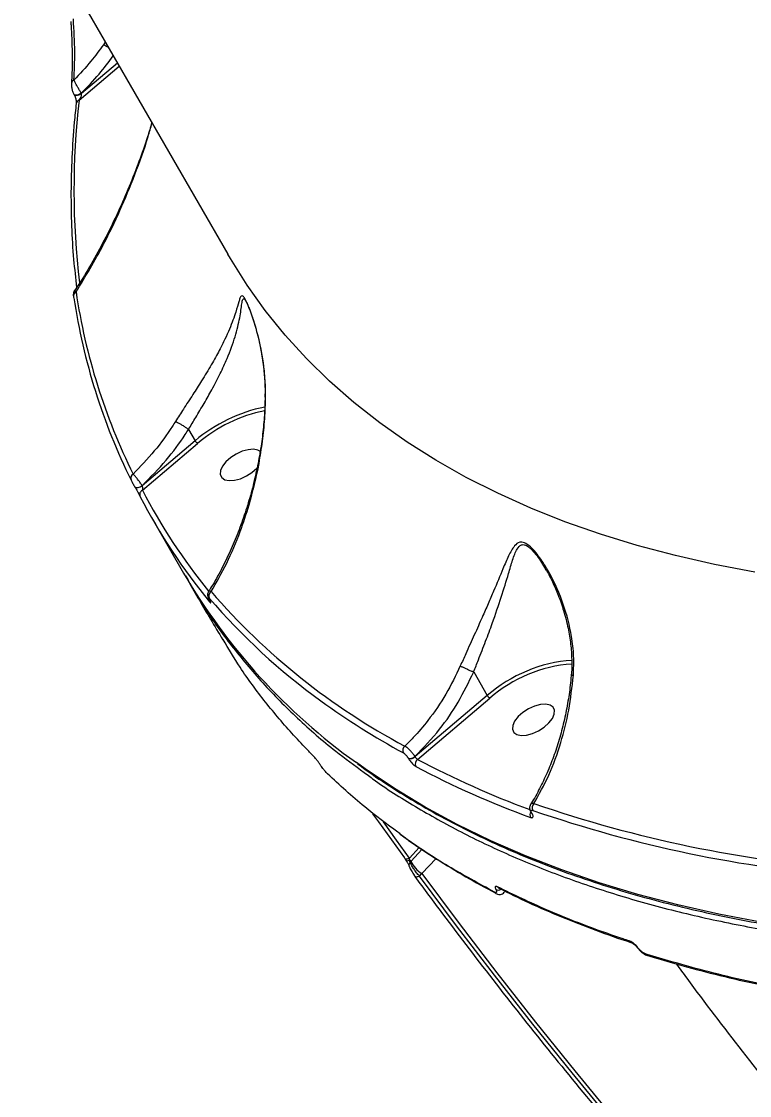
# Model space of a CAD drawing. Header units: millimetres. Extents: x -10881 to 8954, y -8695 to 5624.
# Drawn here: x 2408.6 to 2548.4, y -3433.1 to -3226.7 of the extents above; entities that cross this region are included whole.
import ezdxf

# ---------------------------------------------------------------- set-up
doc = ezdxf.new("R2010")
doc.units = ezdxf.units.MM
for name, color, linetype in [('DIKOM_ОБЪЕКТ', 7, 'Continuous'), ('DIKOM_РАЗМЕР_ЗОНА', 7, 'Continuous'), ('DIKOM_РАЗМЕР_ОБЪЕКТА', 7, 'Continuous')]:
    doc.layers.add(name, color=color, linetype=linetype)
doc.styles.add('style1', font='arial.ttf', dxfattribs={"width": 0.8})
doc.dimstyles.new('1-50', dxfattribs={"dimtxt": 300, "dimasz": 200, "dimexe": 100, "dimexo": 0, "dimgap": 100, "dimtad": 1, "dimtxsty": 'style1', "dimcen": 200, "dimclrd": 7, "dimclre": 7, "dimclrt": 7, "dimadec": 1, "dimazin": 2, "dimtfac": 1, "dimtmove": 0, "dimatfit": 2, "dimfxl": 0, "dimlwd": 25, "dimlwe": 18, "dimarcsym": 0})

# ---------------------------------------------------------------- blocks, each defined once
blk = doc.blocks.new('*D10')
at = {"layer": 'Defpoints', "color": 0, "transparency": 16777216}
for p in [(-7152.73, 2730.8), (7385.22, 911.28), (7385.22, -7693.77)]:
    blk.add_point(p, dxfattribs=at)
at = {"layer": 'DIKOM_РАЗМЕР_ОБЪЕКТА', "color": 7, "lineweight": 18, "transparency": 16777216}
for p, q in [((-7152.73, 2730.8), (-7152.73, -7793.77)), ((7385.22, 911.28), (7385.22, -7793.77))]:
    blk.add_line(p, q, dxfattribs=at)
at = {"layer": 'DIKOM_РАЗМЕР_ОБЪЕКТА', "color": 7, "lineweight": 25, "transparency": 16777216}
blk.add_line((-6952.73, -7693.77), (7185.22, -7693.77), dxfattribs=at)
at = {"layer": 'DIKOM_РАЗМЕР_ОБЪЕКТА', "color": 7, "transparency": 16777216}
for points in [[(-6952.73, -7660.43), (-6952.73, -7727.1), (-7152.73, -7693.77)], [(7185.22, -7660.43), (7185.22, -7727.1), (7385.22, -7693.77)]]:
    blk.add_solid(points, dxfattribs=at)
at = {"layer": 'DIKOM_РАЗМЕР_ОБЪЕКТА', "color": 7, "transparency": 16777216, "insert": (116.24, -7440.59), "char_height": 300, "attachment_point": 5, "style": 'style1'}
blk.add_mtext('14500', dxfattribs=at)
blk = doc.blocks.new('*D12')
at = {"layer": 'Defpoints', "color": 0, "transparency": 16777216}
for p in [(-9113.32, 3014.05), (8954.2, 2756.48), (8954.2, -8594.51)]:
    blk.add_point(p, dxfattribs=at)
at = {"layer": 'DIKOM_РАЗМЕР_ЗОНА', "color": 7, "lineweight": 18, "transparency": 16777216}
for p, q in [((-9113.32, 3014.05), (-9113.32, -8694.51)), ((8954.2, 2756.48), (8954.2, -8694.51))]:
    blk.add_line(p, q, dxfattribs=at)
at = {"layer": 'DIKOM_РАЗМЕР_ЗОНА', "color": 7, "lineweight": 25, "transparency": 16777216}
blk.add_line((-8913.32, -8594.51), (8754.2, -8594.51), dxfattribs=at)
at = {"layer": 'DIKOM_РАЗМЕР_ЗОНА', "color": 7, "transparency": 16777216}
for points in [[(-8913.32, -8561.18), (-8913.32, -8627.85), (-9113.32, -8594.51)], [(8754.2, -8561.18), (8754.2, -8627.85), (8954.2, -8594.51)]]:
    blk.add_solid(points, dxfattribs=at)
at = {"layer": 'DIKOM_РАЗМЕР_ЗОНА', "color": 7, "transparency": 16777216, "insert": (-79.56, -8341.34), "char_height": 300, "attachment_point": 5, "style": 'style1'}
blk.add_mtext('18000', dxfattribs=at)

msp = doc.modelspace()

# ---------------------------------------------------------------- linework, layer by layer
at = {"layer": 'DIKOM_ОБЪЕКТ', "color": 7, "linetype": 'Continuous', "lineweight": 15}
for p, q in [((2317.139, -3044.411), (2448.205, -3271.4)), ((2424.665, -3230.632), (2424.31, -3231.133)), ((2419.643, -3241.791), (2427.345, -3235.274)), ((2426.995, -3234.667), (2420.091, -3240.508)), ((2418.157, -3238.499), (2418.154, -3238.536)), ((2418.655, -3240.682), (2418.695, -3240.752)), ((2420.091, -3240.508), (2420.05, -3240.438)), ((2440.668, -3305.046), (2440.664, -3305.042)), ((2440.668, -3305.046), (2441.935, -3307.24)), ((2441.935, -3307.24), (2431.755, -3315.896)), ((2431.813, -3316.753), (2442.413, -3307.739)), ((2430.342, -3316.119), (2430.335, -3316.106)), ((2430.342, -3316.119), (2430.356, -3316.144)), ((2430.356, -3316.144), (2430.349, -3316.131)), ((2431.755, -3315.896), (2431.741, -3315.872)), ((2433.92, -3322.655), (2439.706, -3332.676)), ((2509.028, -3331.61), (2509.318, -3332.096)), ((2444.619, -3337.675), (2444.664, -3337.751)), ((2444.619, -3337.675), (2444.646, -3337.713)), ((2444.691, -3337.79), (2444.646, -3337.713)), ((2444.663, -3337.75), (2444.691, -3337.79)), ((2495.428, -3351.665), (2498.049, -3356.204)), ((2498.049, -3356.204), (2484.176, -3367.939)), ((2484.624, -3368.464), (2498.527, -3356.704)), ((2484.176, -3367.939), (2484.152, -3367.898)), ((2482.875, -3368.253), (2482.899, -3368.294)), ((2506.426, -3378.646), (2506.46, -3378.705)), ((2506.635, -3378.842), (2506.6, -3378.783)), ((2484.969, -3385.379), (2483.101, -3387.438)), ((2483.366, -3388.072), (2485.509, -3385.74)), ((2483.221, -3388.231), (2483.366, -3388.072)), ((2485.472, -3390.397), (2488.202, -3387.541)), ((2485.029, -3390.879), (2485.472, -3390.397)), ((2528.915, -3406.201), (2528.955, -3406.213))]:
    msp.add_line(p, q, dxfattribs=at)
at = {"layer": 'DIKOM_ОБЪЕКТ', "color": 7, "linetype": 'Continuous', "lineweight": 15, "flags": 128}
for points in [[(2420.05, -3240.438), (2419.824, -3240.601), (2419.573, -3240.731), (2419.318, -3240.817), (2419.079, -3240.852), (2418.876, -3240.833), (2418.724, -3240.762), (2418.653, -3240.68)], [(2420.091, -3240.508), (2419.864, -3240.671), (2419.613, -3240.801), (2419.358, -3240.887), (2419.119, -3240.922), (2418.916, -3240.903), (2418.765, -3240.832), (2418.697, -3240.755)], [(2549.447, -3332.467), (2541.694, -3330.995), (2534.162, -3329.291), (2526.858, -3327.355), (2519.788, -3325.189), (2512.96, -3322.795), (2506.379, -3320.176), (2500.052, -3317.334), (2493.984, -3314.271), (2488.182, -3310.991), (2482.65, -3307.496), (2477.394, -3303.79), (2472.418, -3299.876), (2467.728, -3295.758), (2463.327, -3291.439), (2459.22, -3286.924), (2455.41, -3282.217), (2451.902, -3277.322), (2448.698, -3272.244), (2448.205, -3271.4)], [(2418.558, -3279.516), (2418.582, -3279.617), (2418.646, -3279.762)], [(2454.429, -3309.323), (2453.99, -3309.062), (2453.15, -3308.887), (2452.12, -3308.957), (2450.983, -3309.264), (2449.831, -3309.785), (2448.758, -3310.477), (2447.851, -3311.284), (2447.183, -3312.14), (2446.808, -3312.977), (2446.757, -3313.726), (2447.033, -3314.327), (2447.615, -3314.732), (2448.456, -3314.906), (2449.486, -3314.837), (2450.623, -3314.53), (2451.775, -3314.009), (2452.848, -3313.317), (2453.755, -3312.51), (2453.755, -3312.51)], [(2431.741, -3315.872), (2431.55, -3316.014), (2431.339, -3316.132), (2431.12, -3316.221), (2430.907, -3316.274), (2430.711, -3316.289), (2430.544, -3316.265), (2430.416, -3316.203), (2430.342, -3316.119)], [(2431.755, -3315.896), (2431.564, -3316.038), (2431.353, -3316.157), (2431.134, -3316.245), (2430.921, -3316.299), (2430.725, -3316.313), (2430.558, -3316.289), (2430.43, -3316.227), (2430.356, -3316.144)], [(2509.869, -3361.474), (2510.537, -3360.618), (2510.912, -3359.781), (2510.963, -3359.031), (2510.686, -3358.43), (2510.105, -3358.026), (2509.264, -3357.851), (2508.234, -3357.921), (2507.097, -3358.228), (2505.945, -3358.749), (2504.872, -3359.441), (2503.965, -3360.247), (2503.297, -3361.104), (2502.922, -3361.941), (2502.871, -3362.69), (2503.148, -3363.291), (2503.73, -3363.696), (2504.57, -3363.87), (2505.6, -3363.801), (2506.737, -3363.494), (2507.889, -3362.973), (2508.962, -3362.281), (2509.869, -3361.474)], [(2632.251, -3403.059), (2622.496, -3403.637), (2612.893, -3403.979), (2603.45, -3404.083), (2594.176, -3403.951), (2585.078, -3403.582), (2576.164, -3402.976), (2567.442, -3402.134), (2558.918, -3401.057), (2550.6, -3399.745), (2542.496, -3398.2), (2534.61, -3396.422), (2526.952, -3394.414), (2519.526, -3392.178), (2512.339, -3389.714), (2505.398, -3387.025), (2498.707, -3384.114), (2492.273, -3380.982), (2486.102, -3377.633), (2480.197, -3374.069), (2474.565, -3370.294), (2472.894, -3369.095)], [(2476.022, -3378.921), (2477.121, -3380.46), (2479.626, -3383.941), (2482.148, -3387.413)], [(2483.101, -3387.438), (2480.581, -3383.969), (2478.078, -3380.491), (2478.053, -3380.457)], [(2482.195, -3387.508), (2482.189, -3387.501), (2482.148, -3387.413)], [(2483.101, -3387.438), (2482.936, -3387.521), (2482.774, -3387.581), (2482.619, -3387.616), (2482.479, -3387.626), (2482.358, -3387.609), (2482.26, -3387.567), (2482.195, -3387.508)], [(2483.016, -3388.966), (2483.048, -3389.039), (2483.112, -3389.138)], [(2485.029, -3390.879), (2484.865, -3390.961), (2484.703, -3391.022), (2484.55, -3391.058), (2484.41, -3391.068), (2484.289, -3391.052), (2484.191, -3391.011), (2484.12, -3390.945), (2484.079, -3390.858)], [(2545.704, -3465.247), (2537.669, -3456.238), (2529.762, -3447.145), (2521.981, -3437.968), (2514.33, -3428.709), (2506.808, -3419.37), (2499.416, -3409.951), (2492.156, -3400.453), (2485.029, -3390.879)], [(2485.472, -3390.397), (2492.612, -3399.992), (2499.885, -3409.51), (2507.29, -3418.949), (2514.827, -3428.309), (2522.493, -3437.587), (2530.289, -3446.783), (2538.213, -3455.895), (2546.265, -3464.922)]]:
    msp.add_lwpolyline(points, dxfattribs=at)
at = {"layer": 'DIKOM_ОБЪЕКТ', "color": 7, "linetype": 'Continuous', "lineweight": 15}
for centre, radius, start, end in [((2420.209, -3239.255), 9.099, 56.10855, 63.21109), ((2418.889, -3238.63), 0.744, 108.4033, 169.88479), ((2569.012, -3259.051), 150.363, 173.40833, 186.81719), ((2419.851, -3242.546), 0.783, 105.41027, 171.0616), ((2419.39, -3279.416), 0.838, 113.7563, 186.86888), ((2535.616, -3261.331), 117.843, 188.45059, 206.35449), ((2535.467, -3262.406), 118.103, 188.45059, 206.35449), ((2461.19, -3329.96), 29.782, 101.36562, 130.28203), ((2460.855, -3329.294), 28.368, 101.29111, 130.54973), ((2430.456, -3314.441), 0.907, 118.62185, 205.78669), ((2432.204, -3317.589), 0.923, 115.04675, 205.33756), ((2531.033, -3266.574), 112.142, 207.28644, 219.6692), ((2531.188, -3265.495), 111.815, 207.28469, 219.17917), ((2541.56, -3273.19), 117.952, 210.28644, 234.3982), ((2445.518, -3337.053), 0.978, 123.08201, 205.4865), ((2543.64, -3250.74), 130.546, 220.91176, 241.92523), ((2445.412, -3337.766), 0.803, 174.72175, 209.40593), ((2538.702, -3256.852), 123.889, 220.59903, 234.09569), ((2516.251, -3377.022), 27.654, 93.97612, 131.16424), ((2516.193, -3376.921), 26.848, 94.11878, 131.14774), ((2550.45, -3241.107), 143.532, 233.98284, 241.48777), ((2482.926, -3366.753), 1.099, 131.13022, 205.78429), ((2483.201, -3366.954), 1.34, 255.91083, 315.21231), ((2483.225, -3366.995), 1.34, 255.91083, 315.21231), ((2485.306, -3369.338), 1.109, 127.98075, 205.64394), ((2565.467, -3216.95), 173.078, 242.03525, 250.03213), ((2565.497, -3216.152), 172.451, 242.0328, 249.88398), ((2507.825, -3377.754), 1.166, 135.66799, 206.23052), ((2586.695, -3146.432), 245.225, 250.98059, 265.54294), ((2586.73, -3145.613), 244.684, 250.98059, 265.54294), ((2507.362, -3379.114), 1.122, 150.23575, 206.99693), ((2506.695, -3378.482), 0.315, 211.68642, 252.60632), ((2506.728, -3378.542), 0.314, 210.71753, 252.64705), ((2481.879, -3385.973), 2.181, 287.94811, 305.11468), ((2483.7, -3388.76), 0.714, 132.15069, 196.72981), ((2482.5, -3388.469), 0.953, 24.60839, 48.32433), ((2488.49, -3385.548), 5.712, 206.23408, 238.10328), ((2500.573, -3392.609), 0.689, 210.09833, 243.37007), ((2500.006, -3393.615), 0.69, 210.25922, 244.21916), ((2500.171, -3392.488), 1.08, 243.8221, 299.61272), ((2525.89, -3403.027), 0.657, 209.21676, 251.43086), ((2526.974, -3404.447), 0.203, 216.74963, 266.84087), ((2529.13, -3405.581), 0.657, 209.32282, 250.8899)]:
    msp.add_arc(centre, radius, start, end, dxfattribs=at)
for points, knots in [([(2418.033, -3226.672), (2418.053, -3226.91), (2418.163, -3228.264), (2418.254, -3230.182), (2418.279, -3231.771), (2418.289, -3232.368)], [0, 0, 0, 0, 0.1172259, 0.6682461, 1, 1, 1, 1]), ([(2418.654, -3237.924), (2418.737, -3236.179), (2418.904, -3232.646), (2418.663, -3228.346), (2418.541, -3226.17)], [0, 0, 0, 0, 0.4938461, 1, 1, 1, 1]), ([(2474.407, -3370.97), (2475.12, -3371.509), (2478.361, -3373.957), (2484.717, -3377.9), (2493.478, -3382.775), (2502.911, -3387.211), (2512.939, -3391.218), (2523.596, -3394.776), (2534.794, -3397.846), (2546.377, -3400.39), (2558.279, -3402.415), (2570.489, -3403.942), (2583.131, -3404.988), (2596.282, -3405.553), (2609.899, -3405.619), (2624, -3405.174), (2638.467, -3404.212), (2652.93, -3402.767), (2667.306, -3400.884), (2681.58, -3398.6), (2696.082, -3395.87), (2710.889, -3392.674), (2725.95, -3389.012), (2741.276, -3384.872), (2756.744, -3380.28), (2772.346, -3375.236), (2788.019, -3369.757), (2803.773, -3363.836), (2819.565, -3357.487), (2835.481, -3350.669), (2851.457, -3343.397), (2867.5, -3335.657), (2883.467, -3327.51), (2899.141, -3319.068), (2914.461, -3310.382), (2929.443, -3301.46), (2944.243, -3292.21), (2958.94, -3282.578), (2973.466, -3272.593), (2987.827, -3262.243), (3001.878, -3251.611), (3015.872, -3240.54), (3024.929, -3232.907), (3029.575, -3228.993)], [0, 0, 0, 0, 0.0069069, 0.0314206, 0.0561045, 0.0807884, 0.1060094, 0.1312304, 0.156637, 0.1820435, 0.2065572, 0.2310708, 0.2557548, 0.2804387, 0.3056597, 0.3308807, 0.3562872, 0.3816938, 0.4053301, 0.4289664, 0.4527552, 0.4765441, 0.5008121, 0.5250802, 0.5495135, 0.5739467, 0.5984604, 0.6229741, 0.6476581, 0.6723421, 0.6975631, 0.7227842, 0.7481908, 0.7735974, 0.7981111, 0.8226248, 0.8473088, 0.8719928, 0.8972139, 0.9224349, 0.9478415, 0.9732482, 1, 1, 1, 1]), ([(2424.31, -3231.133), (2423.531, -3232.204), (2421.781, -3234.61), (2419.77, -3236.741), (2418.654, -3237.924)], [0, 0, 0, 0, 0.4451133, 1, 1, 1, 1]), ([(2418.289, -3232.368), (2418.298, -3232.774), (2418.332, -3234.197), (2418.293, -3236.265), (2418.197, -3237.811), (2418.154, -3238.499)], [0, 0, 0, 0, 0.1812861, 0.6353949, 1, 1, 1, 1]), ([(2420.05, -3240.438), (2421.225, -3239.248), (2423.42, -3237.024), (2425.315, -3234.47), (2426.196, -3233.283)], [0, 0, 0, 0, 0.53517038, 1, 1, 1, 1]), ([(2420.05, -3240.438), (2419.947, -3240.273), (2419.742, -3239.943), (2419.406, -3239.365), (2419.087, -3238.789), (2418.82, -3238.281), (2418.706, -3238.035), (2418.654, -3237.924)], [0, 0, 0, 0, 0.19604384, 0.3917606, 0.59610559, 0.81706511, 1, 1, 1, 1]), ([(2418.162, -3238.536), (2418.156, -3238.598), (2418.129, -3238.88), (2418.203, -3239.38), (2418.301, -3239.878), (2418.39, -3240.082), (2418.394, -3240.092)], [0, 0, 0, 0, 0.13347801, 0.60757155, 0.98106579, 1, 1, 1, 1]), ([(2418.394, -3240.092), (2418.457, -3240.281), (2418.529, -3240.495), (2418.646, -3240.657), (2418.66, -3240.676)], [0, 0, 0, 0, 0.8824056, 1, 1, 1, 1]), ([(2418.696, -3240.756), (2418.701, -3240.765), (2418.725, -3240.803), (2418.786, -3240.927), (2418.867, -3241.127), (2418.954, -3241.399), (2419.033, -3241.735), (2419.085, -3242.097), (2419.087, -3242.352), (2419.079, -3242.404), (2419.078, -3242.413)], [0, 0, 0, 0, 0.0222647, 0.1003941, 0.2017683, 0.3227422, 0.4837822, 0.6935168, 0.9466367, 1, 1, 1, 1]), ([(2419.643, -3241.791), (2419.725, -3241.669), (2419.874, -3241.446), (2420.031, -3241.106), (2420.107, -3240.852), (2420.126, -3240.697), (2420.123, -3240.612), (2420.111, -3240.55), (2420.096, -3240.519), (2420.091, -3240.508)], [0, 0, 0, 0, 0.338618, 0.6208668, 0.8057633, 0.8759057, 0.9257604, 0.9717074, 1, 1, 1, 1]), ([(2419.078, -3242.424), (2418.953, -3243.627), (2418.592, -3247.113), (2418.213, -3252.807), (2418.033, -3259.467), (2418.15, -3266.012), (2418.508, -3272.134), (2418.958, -3276.017), (2419.165, -3277.802)], [0, 0, 0, 0, 0.09801075, 0.28401643, 0.46999462, 0.65592865, 0.84181393, 1, 1, 1, 1]), ([(2433.613, -3246.129), (2433.343, -3247.037), (2432.59, -3249.573), (2431.141, -3253.661), (2429.264, -3258.463), (2427.141, -3263.315), (2424.814, -3268.117), (2422.305, -3272.727), (2420.275, -3276.175), (2419.036, -3278.001), (2418.722, -3278.463)], [0, 0, 0, 0, 0.075203, 0.2098121, 0.3501029, 0.4967989, 0.6497577, 0.8007314, 0.9496146, 1, 1, 1, 1]), ([(2419.052, -3278.649), (2420.867, -3275.648), (2423.874, -3270.675), (2427.546, -3263.004), (2430.392, -3256.103), (2432.448, -3250.481), (2433.394, -3247.051), (2433.637, -3246.171)], [0, 0, 0, 0, 0.3105565, 0.5145518, 0.7195551, 0.9280293, 1, 1, 1, 1]), ([(2418.715, -3278.46), (2418.677, -3278.523), (2418.592, -3278.664), (2418.537, -3278.9), (2418.521, -3279.177), (2418.524, -3279.358), (2418.558, -3279.501), (2418.562, -3279.516)], [0, 0, 0, 0, 0.1639447, 0.3656114, 0.588123, 0.9551547, 1, 1, 1, 1]), ([(2419.052, -3278.649), (2418.95, -3278.557), (2418.78, -3278.404), (2418.749, -3278.454), (2418.737, -3278.474)], [0, 0, 0, 0, 0.6019699, 1, 1, 1, 1]), ([(2455.462, -3298.885), (2455.403, -3296.916), (2455.284, -3292.93), (2454.28, -3287.898), (2453.27, -3284.374), (2452.551, -3282.314), (2451.992, -3280.922), (2451.478, -3279.874), (2451.056, -3279.317), (2450.767, -3279.361), (2450.534, -3279.83), (2450.232, -3280.795), (2449.705, -3282.663), (2448.808, -3285.158), (2447.664, -3287.722), (2446.529, -3289.99), (2445.057, -3292.642), (2443.317, -3295.507), (2441.487, -3298.372), (2439.775, -3300.989), (2438.666, -3302.722), (2438.162, -3303.51)], [0, 0, 0, 0, 0.0913266, 0.1848751, 0.2390192, 0.2664389, 0.2946558, 0.3210572, 0.3475183, 0.3830373, 0.4180447, 0.453627, 0.5268316, 0.6259268, 0.6768417, 0.7282368, 0.790386, 0.8540593, 0.9046378, 0.9566771, 1, 1, 1, 1]), ([(2440.664, -3305.042), (2440.664, -3305.041), (2441.118, -3304.284), (2442.134, -3302.605), (2443.66, -3300.045), (2445.277, -3297.208), (2446.785, -3294.308), (2448.379, -3290.837), (2449.696, -3287.141), (2450.428, -3284.173), (2450.735, -3282.109), (2450.896, -3280.845), (2451.054, -3280.037), (2451.29, -3279.89), (2451.52, -3280.096), (2451.676, -3280.416), (2451.682, -3280.428)], [0, 0, 0, 0, 0.0000343, 0.0622451, 0.137407, 0.2126526, 0.306285, 0.4000389, 0.5506577, 0.7014915, 0.7721859, 0.8429212, 0.9130494, 0.9627287, 0.9985393, 1, 1, 1, 1]), ([(2451.683, -3280.428), (2451.692, -3280.444), (2451.738, -3280.521), (2451.928, -3280.904), (2452.216, -3281.572), (2452.535, -3282.378), (2452.739, -3282.974), (2452.82, -3283.211)], [0, 0, 0, 0, 0.0510058, 0.2450946, 0.4948521, 0.7988979, 1, 1, 1, 1]), ([(2452.82, -3283.211), (2452.885, -3283.396), (2453.128, -3284.082), (2453.565, -3285.534), (2454.124, -3287.655), (2454.692, -3290.352), (2455.147, -3293.487), (2455.396, -3296.421), (2455.35, -3298.241), (2455.334, -3298.89)], [0, 0, 0, 0, 0.0400361, 0.148498, 0.2905188, 0.4557196, 0.6633707, 0.8800593, 1, 1, 1, 1]), ([(2455.358, -3298.891), (2455.335, -3299.875), (2455.283, -3302.09), (2454.969, -3305.548), (2454.459, -3309.278), (2453.741, -3313.052), (2452.821, -3316.85), (2451.698, -3320.644), (2450.375, -3324.399), (2448.864, -3328.077), (2447.172, -3331.599), (2445.699, -3334.34), (2444.746, -3335.813), (2444.46, -3336.256)], [0, 0, 0, 0, 0.070339, 0.1582862, 0.2489055, 0.3424313, 0.438951, 0.5383789, 0.6404326, 0.7445592, 0.8499995, 0.9548731, 1, 1, 1, 1]), ([(2444.984, -3336.234), (2446.014, -3334.443), (2448.087, -3330.836), (2450.477, -3325.169), (2452.617, -3318.793), (2454.024, -3312.953), (2454.901, -3307.346), (2455.339, -3303.097), (2455.422, -3300.256), (2455.462, -3298.885)], [0, 0, 0, 0, 0.17387543, 0.35014054, 0.48806072, 0.69227568, 0.79671991, 0.90193921, 1, 1, 1, 1]), ([(2455.462, -3298.885), (2455.439, -3298.885), (2455.371, -3298.887), (2455.362, -3298.889), (2455.356, -3298.891)], [0, 0, 0, 0, 0.328124, 1, 1, 1, 1]), ([(2438.162, -3303.51), (2437.961, -3303.825), (2436.704, -3305.805), (2434.127, -3309.362), (2431.408, -3312.199), (2430.021, -3313.645)], [0, 0, 0, 0, 0.0849882, 0.5334671, 1, 1, 1, 1]), ([(2438.162, -3303.51), (2438.175, -3303.516), (2438.28, -3303.562), (2438.549, -3303.697), (2439.041, -3303.977), (2439.609, -3304.325), (2440.185, -3304.7), (2440.504, -3304.928), (2440.664, -3305.042)], [0, 0, 0, 0, 0.0259611, 0.2095749, 0.4071833, 0.6047893, 0.8023946, 1, 1, 1, 1]), ([(2431.741, -3315.872), (2433.32, -3314.274), (2436.316, -3311.243), (2439.13, -3307.425), (2440.458, -3305.371), (2440.668, -3305.046)], [0, 0, 0, 0, 0.48433966, 0.91852086, 1, 1, 1, 1]), ([(2442.413, -3307.739), (2442.406, -3307.735), (2442.386, -3307.725), (2442.331, -3307.691), (2442.241, -3307.62), (2442.125, -3307.503), (2442.016, -3307.369), (2441.962, -3307.283), (2441.935, -3307.24)], [0, 0, 0, 0, 0.0536285, 0.1414105, 0.356061, 0.5707083, 0.7853541, 1, 1, 1, 1]), ([(2473.118, -3369.297), (2473.614, -3369.67), (2475.795, -3371.309), (2479.911, -3374.024), (2485.465, -3377.437), (2491.278, -3380.644), (2497.321, -3383.66), (2503.596, -3386.478), (2510.097, -3389.098), (2516.819, -3391.517), (2523.756, -3393.733), (2530.905, -3395.744), (2538.258, -3397.55), (2545.811, -3399.148), (2553.557, -3400.537), (2561.492, -3401.717), (2569.608, -3402.686), (2577.9, -3403.445), (2586.361, -3403.991), (2594.985, -3404.326), (2603.765, -3404.448), (2612.696, -3404.359), (2621.769, -3404.057), (2630.979, -3403.543), (2640.318, -3402.818), (2649.779, -3401.882), (2659.356, -3400.736), (2669.04, -3399.38), (2678.826, -3397.817), (2688.705, -3396.046), (2698.67, -3394.07), (2708.713, -3391.89), (2718.828, -3389.508), (2729.006, -3386.925), (2739.239, -3384.143), (2749.521, -3381.165), (2759.843, -3377.992), (2770.198, -3374.628), (2780.578, -3371.074), (2790.975, -3367.334), (2801.381, -3363.41), (2811.789, -3359.305), (2822.19, -3355.022), (2832.577, -3350.564), (2842.943, -3345.936), (2853.278, -3341.14), (2863.577, -3336.179), (2873.83, -3331.058), (2884.03, -3325.782), (2894.169, -3320.35), (2903.137, -3315.39), (2908.704, -3312.206), (2910.938, -3310.928)], [0, 0, 0, 0, 0.0060077, 0.0263958, 0.0467899, 0.0671898, 0.087595, 0.1080051, 0.1284196, 0.1488379, 0.1692595, 0.1896838, 0.2101103, 0.2305385, 0.2509682, 0.2713988, 0.2918301, 0.3122618, 0.3326937, 0.3531256, 0.3735573, 0.3939887, 0.4144197, 0.4348503, 0.4552804, 0.47571, 0.496139, 0.5165675, 0.5369955, 0.5574228, 0.5778497, 0.598276, 0.6187018, 0.6391271, 0.659552, 0.6799764, 0.7004004, 0.720824, 0.7412473, 0.7616702, 0.7820928, 0.8025151, 0.8229372, 0.843359, 0.8637806, 0.8842021, 0.9046234, 0.9250445, 0.9454656, 0.9658866, 0.9863075, 1, 1, 1, 1]), ([(2431.741, -3315.872), (2431.693, -3315.797), (2431.537, -3315.549), (2431.206, -3315.068), (2430.768, -3314.485), (2430.338, -3313.964), (2430.126, -3313.751), (2430.021, -3313.645)], [0, 0, 0, 0, 0.0942627, 0.3122805, 0.5411904, 0.7714099, 1, 1, 1, 1]), ([(2429.639, -3314.835), (2429.674, -3314.905), (2429.745, -3315.044), (2429.91, -3315.349), (2430.091, -3315.677), (2430.238, -3315.938), (2430.313, -3316.068), (2430.335, -3316.106)], [0, 0, 0, 0, 0.23365617, 0.46732271, 0.69555966, 0.90871143, 1, 1, 1, 1]), ([(2430.349, -3316.131), (2430.382, -3316.189), (2430.491, -3316.377), (2430.705, -3316.756), (2430.969, -3317.234), (2431.211, -3317.68), (2431.317, -3317.883), (2431.37, -3317.984)], [0, 0, 0, 0, 0.093152, 0.3038958, 0.5302269, 0.765188, 1, 1, 1, 1]), ([(2431.813, -3316.753), (2431.829, -3316.692), (2431.859, -3316.572), (2431.868, -3316.356), (2431.848, -3316.16), (2431.813, -3316.029), (2431.783, -3315.951), (2431.765, -3315.916), (2431.755, -3315.896)], [0, 0, 0, 0, 0.2685558, 0.5228735, 0.7426042, 0.8691228, 0.9242406, 1, 1, 1, 1]), ([(2514.573, -3352.306), (2514.622, -3351.065), (2514.721, -3348.562), (2514.179, -3343.967), (2512.79, -3338.582), (2510.609, -3333.624), (2508.643, -3330.383), (2507.353, -3328.67), (2506.271, -3327.501), (2505.158, -3326.737), (2504.089, -3326.669), (2503.092, -3327.517), (2502.124, -3329.325), (2500.884, -3332.213), (2499.591, -3335.358), (2498.221, -3338.557), (2496.997, -3341.342), (2495.557, -3344.54), (2494.112, -3347.703), (2493.206, -3349.736), (2492.859, -3350.517)], [0, 0, 0, 0, 0.0563553, 0.113614, 0.210372, 0.309985, 0.3619812, 0.3883029, 0.4153394, 0.4457393, 0.4741002, 0.5167989, 0.5802339, 0.6452969, 0.7405621, 0.7894789, 0.8388462, 0.8993621, 0.9613629, 1, 1, 1, 1]), ([(2495.424, -3351.661), (2495.424, -3351.66), (2495.727, -3350.889), (2496.516, -3348.89), (2497.742, -3345.736), (2499.277, -3341.634), (2500.774, -3337.183), (2502.007, -3333.2), (2502.886, -3330.098), (2503.62, -3328.189), (2504.405, -3327.191), (2505.278, -3327.175), (2505.959, -3327.617), (2506.639, -3328.227), (2507.366, -3329.055), (2508.269, -3330.278), (2508.783, -3331.18), (2509.028, -3331.61)], [0, 0, 0, 0, 0.0000497, 0.0586856, 0.1527946, 0.247026, 0.3964434, 0.5460697, 0.6441076, 0.7417518, 0.8040308, 0.843806, 0.877235, 0.8864015, 0.9251987, 0.9642635, 1, 1, 1, 1]), ([(2509.055, -3331.595), (2509.171, -3331.781), (2509.715, -3332.652), (2510.619, -3334.422), (2511.745, -3337), (2512.776, -3339.985), (2513.583, -3343.126), (2514.1, -3346.262), (2514.284, -3349.188), (2514.303, -3351.218), (2514.164, -3352.254), (2514.148, -3352.372)], [0, 0, 0, 0, 0.0312979, 0.1473842, 0.2771135, 0.4213512, 0.5818331, 0.7234966, 0.8574782, 0.983822, 1, 1, 1, 1]), ([(2440.08, -3333.18), (2441.219, -3335.169), (2443.886, -3339.825), (2448.842, -3346.698), (2454.831, -3353.871), (2461.518, -3360.612), (2468.025, -3366.343), (2472.554, -3369.626), (2474.407, -3370.97)], [0, 0, 0, 0, 0.1366427, 0.3198362, 0.5030298, 0.6875713, 0.8721129, 1, 1, 1, 1]), ([(2440.632, -3334.246), (2442.035, -3336.686), (2444.2, -3340.448), (2446.449, -3344.163), (2447.24, -3345.469)], [0, 0, 0, 0, 0.6484181, 1, 1, 1, 1]), ([(2444.466, -3336.265), (2444.422, -3336.347), (2444.338, -3336.503), (2444.303, -3336.751), (2444.316, -3336.966), (2444.36, -3337.141), (2444.43, -3337.323), (2444.508, -3337.482), (2444.601, -3337.64), (2444.632, -3337.692)], [0, 0, 0, 0, 0.1594812, 0.3047029, 0.4301297, 0.541898, 0.6603014, 0.8876621, 1, 1, 1, 1]), ([(2444.984, -3336.234), (2444.962, -3336.225), (2444.811, -3336.169), (2444.597, -3336.135), (2444.511, -3336.227), (2444.473, -3336.266)], [0, 0, 0, 0, 0.08854446, 0.60701077, 1, 1, 1, 1]), ([(2444.646, -3337.713), (2444.609, -3337.647), (2444.535, -3337.515), (2444.477, -3337.388), (2444.464, -3337.322), (2444.503, -3337.332), (2444.574, -3337.403), (2444.627, -3337.465), (2444.635, -3337.474)], [0, 0, 0, 0, 0.1673343, 0.3344543, 0.509132, 0.7130655, 0.9577286, 1, 1, 1, 1]), ([(2444.663, -3337.75), (2444.704, -3337.822), (2444.781, -3337.959), (2444.836, -3338.073), (2444.842, -3338.086), (2444.844, -3338.091)], [0, 0, 0, 0, 0.4097254, 0.7739493, 1, 1, 1, 1]), ([(2444.713, -3338.16), (2444.724, -3338.174), (2444.806, -3338.272), (2444.915, -3338.384), (2444.975, -3338.397), (2444.951, -3338.292), (2444.862, -3338.095), (2444.748, -3337.892), (2444.691, -3337.79)], [0, 0, 0, 0, 0.0392374, 0.287234, 0.4951935, 0.6709996, 0.8353028, 1, 1, 1, 1]), ([(2464.481, -3367.636), (2464.233, -3367.386), (2462.995, -3366.136), (2459.866, -3362.824), (2455.384, -3357.508), (2450.821, -3351.395), (2448.371, -3347.225), (2447.313, -3345.425)], [0, 0, 0, 0, 0.0369097, 0.1845548, 0.4801001, 0.7756454, 1, 1, 1, 1]), ([(2492.859, -3350.517), (2491.985, -3352.339), (2490.215, -3356.028), (2487.056, -3360.586), (2484.305, -3363.837), (2482.748, -3365.383), (2482.202, -3365.925)], [0, 0, 0, 0, 0.3181952, 0.6439666, 0.8752526, 1, 1, 1, 1]), ([(2484.152, -3367.898), (2485.777, -3366.201), (2488.832, -3363.01), (2492.614, -3357.479), (2494.483, -3353.618), (2495.428, -3351.665)], [0, 0, 0, 0, 0.3593328, 0.6759021, 1, 1, 1, 1]), ([(2492.859, -3350.517), (2492.88, -3350.527), (2492.963, -3350.568), (2493.202, -3350.682), (2493.646, -3350.887), (2494.254, -3351.159), (2494.884, -3351.434), (2495.244, -3351.585), (2495.424, -3351.661)], [0, 0, 0, 0, 0.0380911, 0.1491952, 0.3618972, 0.5745983, 0.7872992, 1, 1, 1, 1]), ([(2495.428, -3351.665), (2495.427, -3351.664), (2495.426, -3351.662), (2495.425, -3351.661), (2495.424, -3351.661)], [0, 0, 0, 0, 0.6153709, 1, 1, 1, 1]), ([(2514.134, -3352.373), (2514.085, -3352.98), (2513.94, -3354.79), (2513.484, -3357.761), (2512.781, -3361.262), (2511.877, -3364.677), (2510.792, -3367.968), (2509.539, -3371.117), (2508.113, -3374.071), (2507.032, -3376.076), (2506.396, -3377.028), (2506.328, -3377.128)], [0, 0, 0, 0, 0.0653962, 0.1949366, 0.3255118, 0.4569361, 0.5887635, 0.7202983, 0.8522576, 0.9843456, 1, 1, 1, 1]), ([(2506.991, -3376.939), (2507.984, -3375.17), (2509.997, -3371.585), (2512.201, -3365.466), (2513.831, -3359.003), (2514.324, -3354.557), (2514.573, -3352.306)], [0, 0, 0, 0, 0.25360714, 0.51397552, 0.75397276, 1, 1, 1, 1]), ([(2514.573, -3352.306), (2514.528, -3352.307), (2514.396, -3352.313), (2514.214, -3352.332), (2514.187, -3352.36), (2514.172, -3352.377)], [0, 0, 0, 0, 0.1859812, 0.5402315, 1, 1, 1, 1]), ([(2498.527, -3356.704), (2498.517, -3356.699), (2498.497, -3356.688), (2498.442, -3356.653), (2498.355, -3356.584), (2498.24, -3356.467), (2498.13, -3356.333), (2498.076, -3356.247), (2498.049, -3356.204)], [0, 0, 0, 0, 0.0702026, 0.1414141, 0.3560617, 0.5707081, 0.7853541, 1, 1, 1, 1]), ([(2484.152, -3367.898), (2484.079, -3367.788), (2483.897, -3367.512), (2483.515, -3367.042), (2483.049, -3366.557), (2482.581, -3366.151), (2482.329, -3366), (2482.202, -3365.925)], [0, 0, 0, 0, 0.1423848, 0.3572676, 0.5716759, 0.7857475, 1, 1, 1, 1]), ([(2465.948, -3369.483), (2465.93, -3369.456), (2465.85, -3369.33), (2465.661, -3369.056), (2465.366, -3368.658), (2464.924, -3368.107), (2464.658, -3367.824), (2464.481, -3367.636)], [0, 0, 0, 0, 0.03493693, 0.1620442, 0.33627578, 0.55916765, 1, 1, 1, 1]), ([(2481.936, -3367.231), (2481.997, -3367.27), (2482.121, -3367.349), (2482.347, -3367.56), (2482.571, -3367.811), (2482.754, -3368.054), (2482.841, -3368.197), (2482.875, -3368.253)], [0, 0, 0, 0, 0.21428554, 0.4284468, 0.64290849, 0.85773184, 1, 1, 1, 1]), ([(2484.624, -3368.464), (2484.595, -3368.443), (2484.537, -3368.4), (2484.43, -3368.29), (2484.323, -3368.161), (2484.235, -3368.037), (2484.193, -3367.967), (2484.176, -3367.939)], [0, 0, 0, 0, 0.2150723, 0.4300552, 0.6448103, 0.8592725, 1, 1, 1, 1]), ([(2467.355, -3371.234), (2467.182, -3371.055), (2466.924, -3370.79), (2466.502, -3370.268), (2466.222, -3369.892), (2466.041, -3369.629), (2465.964, -3369.508), (2465.948, -3369.483)], [0, 0, 0, 0, 0.4456086, 0.6623372, 0.8364855, 0.9657331, 1, 1, 1, 1]), ([(2482.899, -3368.294), (2482.95, -3368.378), (2483.078, -3368.59), (2483.351, -3368.953), (2483.686, -3369.328), (2484.026, -3369.644), (2484.213, -3369.76), (2484.306, -3369.819)], [0, 0, 0, 0, 0.1407799, 0.3552888, 0.5700297, 0.7849624, 1, 1, 1, 1]), ([(2480.87, -3382.472), (2478.711, -3380.878), (2473.918, -3377.338), (2469.683, -3373.398), (2467.355, -3371.234)], [0, 0, 0, 0, 0.4504862, 1, 1, 1, 1]), ([(2506.331, -3377.141), (2506.274, -3377.256), (2506.163, -3377.482), (2506.147, -3377.86), (2506.22, -3378.247), (2506.354, -3378.502), (2506.429, -3378.645)], [0, 0, 0, 0, 0.2322582, 0.4558408, 0.692884, 1, 1, 1, 1]), ([(2506.991, -3376.939), (2506.88, -3376.932), (2506.631, -3376.916), (2506.409, -3376.995), (2506.363, -3377.116), (2506.353, -3377.143)], [0, 0, 0, 0, 0.3840191, 0.8600056, 1, 1, 1, 1]), ([(2506.6, -3378.783), (2506.561, -3378.705), (2506.481, -3378.55), (2506.454, -3378.372), (2506.503, -3378.26), (2506.617, -3378.224), (2506.729, -3378.256), (2506.779, -3378.27)], [0, 0, 0, 0, 0.2039663, 0.4080118, 0.6135217, 0.826536, 1, 1, 1, 1]), ([(2506.362, -3379.623), (2506.439, -3379.645), (2506.61, -3379.694), (2506.783, -3379.638), (2506.855, -3379.465), (2506.816, -3379.194), (2506.695, -3378.959), (2506.635, -3378.842)], [0, 0, 0, 0, 0.1741801, 0.389583, 0.5958005, 0.7978792, 1, 1, 1, 1]), ([(2506.458, -3378.704), (2506.463, -3378.712), (2506.499, -3378.768), (2506.525, -3378.83), (2506.538, -3378.875), (2506.536, -3378.865), (2506.536, -3378.864)], [0, 0, 0, 0, 0.0778936, 0.5550357, 0.9555572, 1, 1, 1, 1]), ([(2499.41, -3393.963), (2496.428, -3392.326), (2490.457, -3389.049), (2484.345, -3385.155), (2481.329, -3382.827), (2480.87, -3382.472)], [0, 0, 0, 0, 0.4583362, 0.9174939, 1, 1, 1, 1]), ([(2481.095, -3382.66), (2481.707, -3383.117), (2484.015, -3384.839), (2488.278, -3387.632), (2493.787, -3391.009), (2497.644, -3393.077), (2499.535, -3394.091)], [0, 0, 0, 0, 0.1084984, 0.409437, 0.7104884, 1, 1, 1, 1]), ([(2482.193, -3387.509), (2482.227, -3387.556), (2482.337, -3387.705), (2482.471, -3387.913), (2482.557, -3388.059), (2482.564, -3388.07)], [0, 0, 0, 0, 0.2978558, 0.9475447, 1, 1, 1, 1]), ([(2482.55, -3388.049), (2482.571, -3388.083), (2482.628, -3388.175), (2482.678, -3388.268), (2482.709, -3388.326)], [0, 0, 0, 0, 0.3733508, 1, 1, 1, 1]), ([(2482.709, -3388.326), (2482.745, -3388.392), (2482.841, -3388.563), (2482.944, -3388.783), (2483.004, -3388.929), (2483.015, -3388.963), (2483.016, -3388.966)], [0, 0, 0, 0, 0.2536218, 0.6644671, 0.9732352, 1, 1, 1, 1]), ([(2483.134, -3387.757), (2483.124, -3387.679), (2483.111, -3387.567), (2483.103, -3387.467), (2483.101, -3387.438)], [0, 0, 0, 0, 0.7053791, 1, 1, 1, 1]), ([(2483.221, -3388.231), (2483.212, -3388.198), (2483.201, -3388.158), (2483.179, -3388.054), (2483.157, -3387.928), (2483.141, -3387.813), (2483.134, -3387.757)], [0, 0, 0, 0, 0.261838, 0.3210036, 0.6715723, 1, 1, 1, 1]), ([(2485.029, -3390.879), (2484.974, -3390.822), (2484.743, -3390.582), (2484.329, -3390.093), (2483.846, -3389.422), (2483.446, -3388.765), (2483.296, -3388.41), (2483.221, -3388.231)], [0, 0, 0, 0, 0.0748908, 0.3151648, 0.5451327, 0.7714954, 1, 1, 1, 1]), ([(2483.112, -3389.138), (2483.155, -3389.248), (2483.241, -3389.468), (2483.459, -3389.889), (2483.716, -3390.328), (2483.931, -3390.655), (2484.05, -3390.819), (2484.079, -3390.858)], [0, 0, 0, 0, 0.2249539, 0.4495811, 0.6803277, 0.9238133, 1, 1, 1, 1]), ([(2484.12, -3390.945), (2485.889, -3393.338), (2491.017, -3400.278), (2499.709, -3411.644), (2510.281, -3424.99), (2521.119, -3438.173), (2532.023, -3450.96), (2539.994, -3459.995), (2544.241, -3464.707), (2544.858, -3465.391)], [0, 0, 0, 0, 0.0934435, 0.270904, 0.4483663, 0.6258294, 0.8032934, 0.9714196, 1, 1, 1, 1]), ([(2499.976, -3392.955), (2499.949, -3392.942), (2499.829, -3392.884), (2499.665, -3392.856), (2499.559, -3392.946), (2499.557, -3393.144), (2499.649, -3393.353), (2499.694, -3393.457)], [0, 0, 0, 0, 0.07334, 0.3225289, 0.5550505, 0.7773837, 1, 1, 1, 1]), ([(2525.317, -3403.348), (2524.919, -3403.217), (2522.933, -3402.563), (2517.528, -3400.675), (2509.325, -3397.47), (2503.095, -3394.461), (2499.976, -3392.955)], [0, 0, 0, 0, 0.0441427, 0.2207211, 0.6100162, 1, 1, 1, 1]), ([(2499.694, -3393.457), (2499.74, -3393.563), (2499.833, -3393.774), (2499.831, -3393.975), (2499.725, -3394.066), (2499.561, -3394.037), (2499.438, -3393.977), (2499.41, -3393.963)], [0, 0, 0, 0, 0.2210992, 0.4418507, 0.6744982, 0.9251297, 1, 1, 1, 1]), ([(2499.693, -3394.209), (2499.802, -3394.268), (2500.054, -3394.405), (2500.519, -3394.454), (2500.978, -3394.302), (2501.247, -3394.118), (2501.317, -3393.983), (2501.321, -3393.975)], [0, 0, 0, 0, 0.2302585, 0.5320687, 0.7607811, 0.9855912, 1, 1, 1, 1]), ([(2500.253, -3393.22), (2500.253, -3393.22), (2500.248, -3393.218), (2500.256, -3393.222), (2500.265, -3393.226)], [0, 0, 0, 0, 0.0929639, 1, 1, 1, 1]), ([(2500.268, -3393.215), (2502.157, -3394.148), (2506.07, -3396.08), (2512.28, -3398.768), (2518.854, -3401.305), (2523.329, -3402.924), (2525.668, -3403.643), (2525.682, -3403.647)], [0, 0, 0, 0, 0.2372919, 0.4916229, 0.7451493, 0.9984614, 1, 1, 1, 1]), ([(2526.962, -3404.65), (2526.86, -3404.518), (2526.658, -3404.255), (2526.248, -3403.88), (2525.802, -3403.561), (2525.487, -3403.406), (2525.334, -3403.354), (2525.317, -3403.348)], [0, 0, 0, 0, 0.2147712, 0.4259281, 0.681714, 0.9641494, 1, 1, 1, 1]), ([(2525.691, -3403.655), (2525.699, -3403.657), (2525.726, -3403.664), (2525.895, -3403.741), (2526.139, -3403.897), (2526.413, -3404.119), (2526.628, -3404.336), (2526.758, -3404.492), (2526.8, -3404.555), (2526.809, -3404.569)], [0, 0, 0, 0, 0.0678758, 0.2506794, 0.4789071, 0.6834394, 0.8426572, 0.9658342, 1, 1, 1, 1]), ([(2526.827, -3404.57), (2526.95, -3404.751), (2527.088, -3404.955), (2527.273, -3405.118), (2527.294, -3405.137)], [0, 0, 0, 0, 0.88706401, 1, 1, 1, 1]), ([(2528.558, -3405.902), (2528.392, -3405.835), (2528.101, -3405.717), (2527.64, -3405.382), (2527.252, -3405.026), (2527.059, -3404.776), (2526.962, -3404.65)], [0, 0, 0, 0, 0.3292165, 0.5797724, 0.7886019, 1, 1, 1, 1]), ([(2527.294, -3405.137), (2527.46, -3405.292), (2527.825, -3405.636), (2528.328, -3405.977), (2528.648, -3406.078), (2528.758, -3406.113)], [0, 0, 0, 0, 0.35243405, 0.77772067, 1, 1, 1, 1]), ([(2588.079, -3416.633), (2582.759, -3416.187), (2572.106, -3415.294), (2556.917, -3412.951), (2542.27, -3409.93), (2533.133, -3407.246), (2528.558, -3405.902)], [0, 0, 0, 0, 0.2482503, 0.4971899, 0.7482385, 1, 1, 1, 1]), ([(2528.972, -3406.161), (2529.061, -3406.191), (2531.444, -3406.983), (2536.318, -3408.351), (2543.605, -3410.248), (2551.123, -3411.915), (2558.835, -3413.381), (2566.738, -3414.64), (2574.832, -3415.679), (2582.111, -3416.439), (2586.76, -3416.762), (2588.589, -3416.889)], [0, 0, 0, 0, 0.0050796, 0.1349059, 0.2648705, 0.3949428, 0.5250914, 0.6552845, 0.7854846, 0.915656, 1, 1, 1, 1]), ([(2534.313, -3407.738), (2534.991, -3408.667), (2539.134, -3414.34), (2546.996, -3424.589), (2557.913, -3438.475), (2569.115, -3452.174), (2580.57, -3465.701), (2592.283, -3479.047), (2604.249, -3492.211), (2616.466, -3505.186), (2628.931, -3517.971), (2641.64, -3530.562), (2654.59, -3542.955), (2667.778, -3555.145), (2681.201, -3567.131), (2694.854, -3578.908), (2708.735, -3590.473), (2722.84, -3601.822), (2737.166, -3612.953), (2751.707, -3623.862), (2766.461, -3634.545), (2781.424, -3645.001), (2796.591, -3655.224), (2811.958, -3665.214), (2827.524, -3674.962), (2842.886, -3684.255), (2853.14, -3690.178), (2858.075, -3693.028)], [0, 0, 0, 0, 0.0080221, 0.0490044, 0.0900252, 0.1310853, 0.1721856, 0.2133267, 0.2545092, 0.2957337, 0.3370006, 0.3783103, 0.419663, 0.4610589, 0.5024981, 0.5439806, 0.5855063, 0.627075, 0.6686864, 0.7103404, 0.7520364, 0.793774, 0.8355526, 0.8773716, 0.9192304, 0.9611282, 1, 1, 1, 1])]:
    msp.add_open_spline(points, degree=3, knots=knots, dxfattribs=at)

# ---------------------------------------------------------------- dimensions: what is measured, and where the dimension line sits
at = {"layer": 'DIKOM_РАЗМЕР_ЗОНА'}
dim = msp.add_linear_dim(base=(8954.2, -8594.513), p1=(-9113.319, 3014.045), p2=(8954.2, 2756.48), text='18000', dimstyle='1-50', dxfattribs=at)
dim.commit()
dim.dimension.update_dxf_attribs({"geometry": '*D12', "text_midpoint": (-79.559, -8594.513), "dimtype": 160})
at = {"layer": 'DIKOM_РАЗМЕР_ОБЪЕКТА'}
dim = msp.add_linear_dim(base=(7385.217, -7693.766), p1=(-7152.73, 2730.795), p2=(7385.217, 911.281), text='14500', dimstyle='1-50', dxfattribs=at)
dim.commit()
dim.dimension.update_dxf_attribs({"geometry": '*D10', "text_midpoint": (116.244, -7693.766), "dimtype": 160})

doc.saveas('drawing.dxf')
